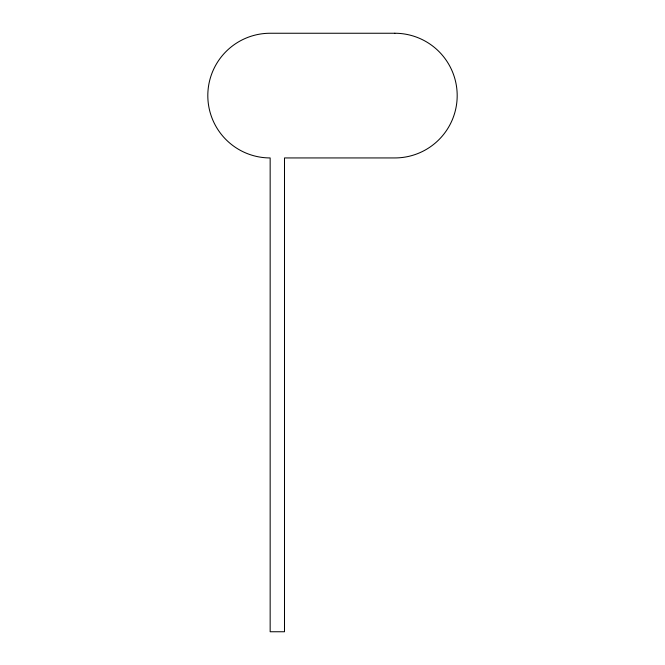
<?xml version="1.0" encoding="UTF-8"?>
<svg xmlns="http://www.w3.org/2000/svg" width="665" height="665" viewBox="0 0 665 665"><rect width="100%" height="100%" fill="white"/><g stroke="black" fill="none" stroke-linecap="round" stroke-linejoin="round"><path stroke-width="1" d="M394.844 33.25L270.156 33.25A62.344 62.344 0 0 0 207.812 95.594A62.344 62.344 0 0 0 270.156 157.938L270.156 631.75L284.495 631.75L284.495 157.938L394.844 157.938A62.344 62.344 0 0 0 457.188 95.594A62.344 62.344 0 0 0 394.844 33.25"/></g></svg>
